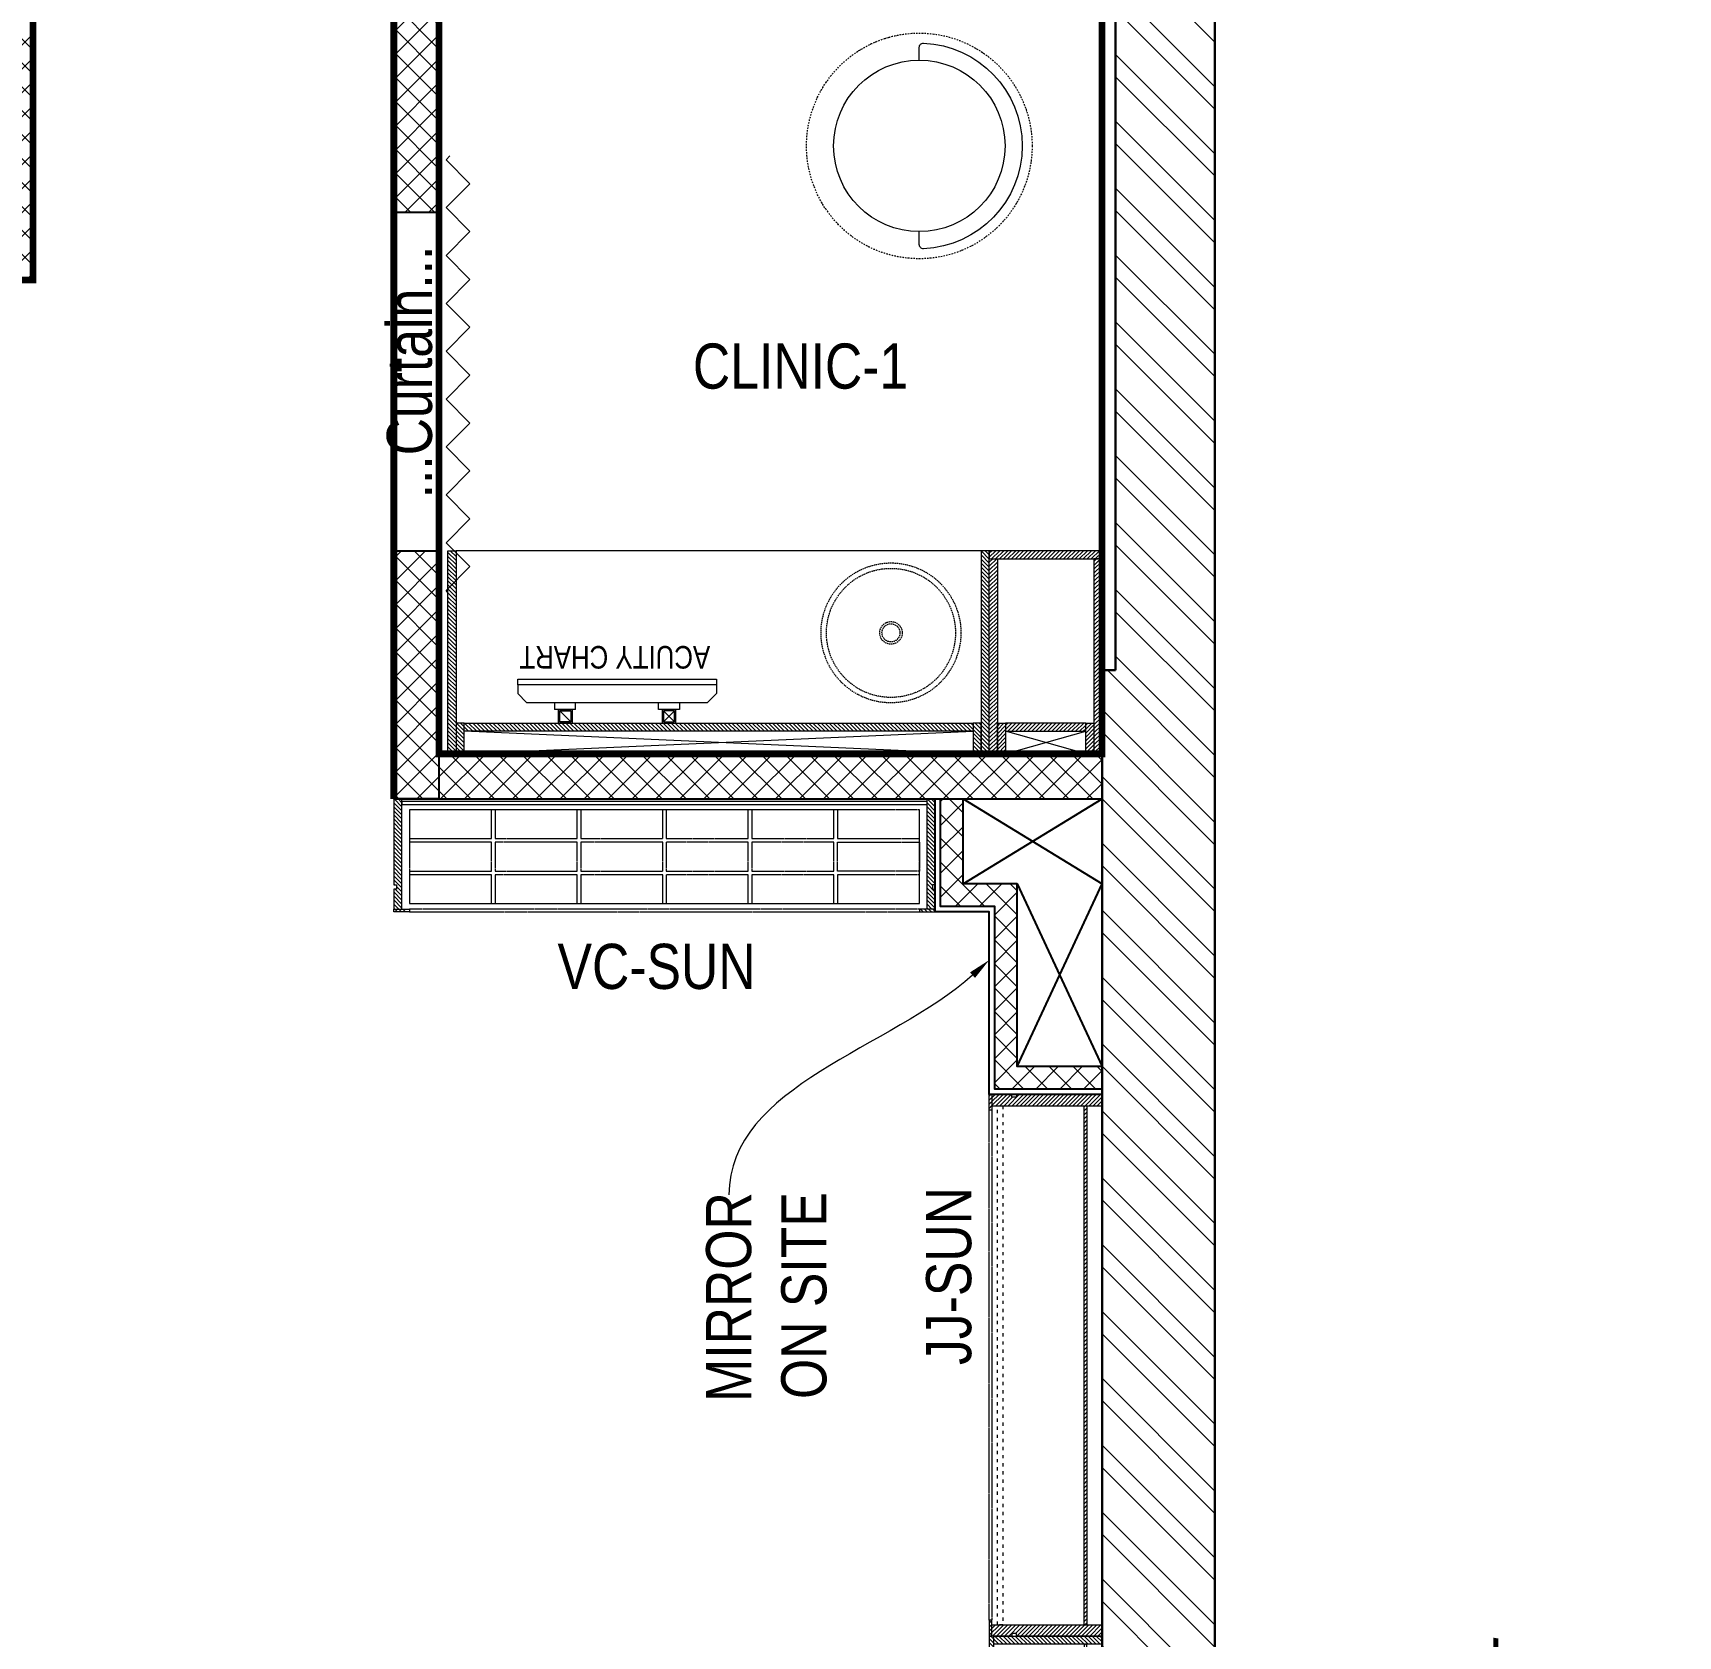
# Model space of a CAD drawing. Header units: millimetres. Extents: x -4703 to 3915, y -898839 to -884084.
# Drawn here: x 268 to 3915, y -890289 to -886737 of the extents above; entities that cross this region are included whole.
import ezdxf
from ezdxf import colors
from ezdxf.entities.mleader import LeaderData, LeaderLine
from ezdxf.math import Vec2, Vec3

# ---------------------------------------------------------------- set-up
doc = ezdxf.new("R2010")
doc.units = ezdxf.units.MM
doc.header["$LTSCALE"] = 12
doc.header["$MEASUREMENT"] = 0
for name, pattern in [('a_p6_plan_L18$0$HIDDEN', [0.375, 0.25, -0.125]), ('ACAD_ISO03W100', [30, 12, -18]), ('DASHDOT2', [0.5, 0.25, -0.125, 0, -0.125])]:
    doc.linetypes.add(name, pattern=pattern)
doc.layers.get('0').update_dxf_attribs({"lineweight": 25})
for name, color, linetype, lineweight in [('A-SHUTTER', 5, 'Continuous', 18), ('A-WALL', 1, 'Continuous', 30), ('A-WALL HATCH', 251, 'Continuous', 5), ('F-FIRE EXTINGUISHER', 1, 'Continuous', 25), ('LK-CURTAIN', 144, 'Continuous', 9), ('LK-EQPMT', 3, 'Continuous', 18), ('LK-FF&E FLOOR', 1, 'Continuous', 9), ('LK-FF&E WALL', 1, 'Continuous', 9), ('LK-FURNITURE', 13, 'Continuous', 9), ('LK-IT', 3, 'Continuous', 18), ('LK-PART-HATCH', 8, 'Continuous', 5), ('LK-PARTITION', 21, 'Continuous', 25), ('LK-PELMET', 5, 'a_p6_plan_L18$0$HIDDEN', 9), ('LK-ROOM TAG', 7, 'Continuous', 25), ('LK-TEXT', 31, 'Continuous', 5), ('LK-TILES FINISH', 251, 'Continuous', 5), ('LN-ELEVATION-1', 81, 'Continuous', 13), ('LN-ELEVATION-2', 103, 'Continuous', 20), ('LN-ELEVATION-3', 125, 'a_p6_plan_L18$0$HIDDEN', 18), ('LN-ELEVATION-4', 145, 'Continuous', 13), ('LN-ELEVATION-5', 167, 'Continuous', 5), ('LN-HATCH', 251, 'Continuous', 0), ('PLANO-BOUNDARY', 252, 'Continuous', 5), ('PLANO-CARPET', 3, 'Continuous', 18), ('PLANO-TXT', 252, 'Continuous', 5)]:
    doc.layers.add(name, color=color, linetype=linetype, lineweight=lineweight)
doc.layers.add('LK-FLUTED FINISH', color=20, linetype='Continuous', lineweight=30, true_color=0xff5e29)
doc.layers.add('LK-MIRROR', color=133, linetype='Continuous', lineweight=13, true_color=0x44c9e4)
doc.layers.add('PLANO-TRADE AREA', color=7, linetype='Continuous')
doc.styles.add('LK TXT STD 100', font='Arial Narrow.ttf', dxfattribs={"height": 100})
doc.styles.get("Standard").update_dxf_attribs({"font": 'Arial Narrow.ttf'})
pattern_1 = [(45, (7858054.0837, 3504049.203), (-4.4901280605, 4.4901280605), [])]
pattern_2 = [(45, (3990327.2935, 1709214.6916), (-4.4901280605, 4.4901280605), [])]

# ---------------------------------------------------------------- blocks, each defined once
blk = doc.blocks.new('existignn csk')
at = {"layer": 'A-WALL HATCH'}
h = blk.add_hatch(dxfattribs=at)
h.set_pattern_fill('ANSI32', color=256, scale=11, angle=180)
h.set_pattern_definition([(225, (-896977.96, -931837.92), (74.087113, -74.087113), []), (225, (-897027.35, -931837.92), (74.087113, -74.087113), [])])
h.paths.add_polyline_path([(42316.3, -894928), (42316.3, -888548), (42066.3, -888548), (42066.3, -894708), (38251.3, -894708), (38251.3, -894678), (29511.3, -894678), (29511.3, -894928)])
h.paths.add_polyline_path([(41416.3, -888378), (41416.3, -888128), (38251.3, -888128), (38251.3, -888378)])
h.paths.add_polyline_path([(37461.3, -888328), (37461.3, -888128), (34221.3, -888128), (34221.3, -888328)])
h.paths.add_polyline_path([(33416.3, -888328), (33416.3, -888128), (30406.3, -888128), (30406.3, -888328)])
at = {"layer": 'A-WALL'}
for p, q in [((38251.3, -894678), (29511.3, -894678)), ((38251.3, -894678), (38251.3, -894708)), ((38251.3, -894708), (42066.3, -894708)), ((42316.3, -894928), (29511.3, -894928))]:
    blk.add_line(p, q, dxfattribs=at)
blk = doc.blocks.new('VC HD 1200')
at = {"layer": 'LN-HATCH', "ltscale": 0.5}
h = blk.add_hatch(dxfattribs=at)
h.set_pattern_fill('ANSI31', color=256, scale=2)
h.set_pattern_definition([(45, (3760859.753, 1795248.936), (-4.490128061, 4.490128061), [])])
h.paths.add_polyline_path([(-1200, 250), (-1200, 60), (-1194, 60), (-1194, 50), (-1200, 50), (-1200, 6), (-1182, 6), (-1182, 250)])
h = blk.add_hatch(dxfattribs=at)
h.set_pattern_fill('ANSI31', color=256, scale=2)
h.set_pattern_definition(pattern_1)
h.paths.add_polyline_path([(0, 250), (0, 60), (-6, 60), (-6, 50), (0, 50), (0, 6), (-18, 6), (-18, 250)])
h = blk.add_hatch(dxfattribs=at)
h.set_pattern_fill('ANSI31', color=256, scale=2)
h.set_pattern_definition([(45, (7858047.0837, 3504049.203), (-4.4901280605, 4.4901280605), [])])
h.paths.add_polyline_path([(-1165, 6), (-1165, 0), (-1200, 0), (-1200, 6)])
h = blk.add_hatch(dxfattribs=at)
h.set_pattern_fill('ANSI31', color=256, scale=2)
h.set_pattern_definition(pattern_1)
h.paths.add_polyline_path([(-28, 6), (-28, 0), (0, 0), (0, 6)])
at = {"layer": 'LN-ELEVATION-1', "ltscale": 0.5}
for points in [[(-1200, 250), (-1200, 60), (-1194, 60), (-1194, 50), (-1200, 50), (-1200, 6), (-1182, 6), (-1182, 250)], [(-18, 238), (-1182, 238), (-1182, 244), (-18, 244)], [(0, 250), (0, 60), (-6, 60), (-6, 50), (0, 50), (0, 6), (-18, 6), (-18, 250)], [(-1165, 6), (-1165, 0), (-1200, 0), (-1200, 6)], [(-35, 6), (-35, 0), (0, 0), (0, 6)]]:
    blk.add_lwpolyline(points, close=True, dxfattribs=at)
at = {"layer": 'LN-ELEVATION-3', "ltscale": 0.5}
for p, q in [((-1182, 250), (-18, 250)), ((-1165, 6), (-35, 6)), ((-35, 0), (-1165, 0))]:
    blk.add_line(p, q, dxfattribs=at)
for points in [[(-1165, 226), (-35, 226), (-35, 18), (-1165, 18)], [(-1165, 226), (-983.3, 226), (-983.3, 162), (-1165, 162)], [(-975.3, 226), (-793.7, 226), (-793.7, 162), (-975.3, 162)], [(-785.7, 226), (-604, 226), (-604, 162), (-785.7, 162)], [(-596, 226), (-414.3, 226), (-414.3, 162), (-596, 162)], [(-406.3, 226), (-224.7, 226), (-224.7, 162), (-406.3, 162)], [(-216.7, 226), (-35, 226), (-35, 162), (-216.7, 162)], [(-1165, 90), (-983.3, 90), (-983.3, 154), (-1165, 154)], [(-975.3, 154), (-793.7, 154), (-793.7, 90), (-975.3, 90)], [(-785.7, 154), (-604, 154), (-604, 90), (-785.7, 90)], [(-596, 154), (-414.3, 154), (-414.3, 90), (-596, 90)], [(-406.3, 154), (-224.7, 154), (-224.7, 90), (-406.3, 90)], [(-216.7, 154), (-35, 154), (-35, 90), (-216.7, 90)], [(-1165, 82), (-983.3, 82), (-983.3, 18), (-1165, 18)], [(-975.3, 82), (-793.7, 82), (-793.7, 18), (-975.3, 18)], [(-785.7, 82), (-604, 82), (-604, 18), (-785.7, 18)], [(-596, 82), (-414.3, 82), (-414.3, 18), (-596, 18)], [(-406.3, 82), (-224.7, 82), (-224.7, 18), (-406.3, 18)], [(-216.7, 82), (-35, 82), (-35, 18), (-216.7, 18)]]:
    blk.add_lwpolyline(points, close=True, dxfattribs=at)
blk = doc.blocks.new('JJ SH 1200')
at = {"layer": 'LN-HATCH', "ltscale": 0.5}
h = blk.add_hatch(dxfattribs=at)
h.set_pattern_fill('ANSI31', color=256, scale=2)
h.set_pattern_definition([(45, (4097187.331, 1708800.267), (-4.4901280605, 4.4901280605), [])])
h.paths.add_polyline_path([(792.1, 220), (792.1, 30), (786.1, 30), (786.1, 20), (792.1, 20), (792.1, -24), (767.1, -24), (767.1, 220)])
h.paths.add_polyline_path([(-382.9, 180), (767.1, 180), (767.1, 186), (-382.9, 186)])
h.paths.add_polyline_path([(757.1, -24), (757.1, -30), (792.1, -30), (792.1, -24)])
h.paths.add_polyline_path([(-407.9, 220), (-407.9, 30), (-401.9, 30), (-401.9, 20), (-407.9, 20), (-407.9, -24), (-382.9, -24), (-382.9, 220)])
h.paths.add_polyline_path([(-372.9, -24), (-372.9, -30), (-407.9, -30), (-407.9, -24)])
at = {"layer": 'LN-ELEVATION-1', "ltscale": 0.5}
for points in [[(-407.9, 220), (-407.9, 30), (-401.9, 30), (-401.9, 20), (-407.9, 20), (-407.9, -24), (-382.9, -24), (-382.9, 220)], [(792.1, 220), (792.1, 30), (786.1, 30), (786.1, 20), (792.1, 20), (792.1, -24), (767.1, -24), (767.1, 220)], [(-382.9, 180), (767.1, 180), (767.1, 186), (-382.9, 186)], [(-372.9, -24), (-372.9, -30), (-407.9, -30), (-407.9, -24)], [(757.1, -24), (757.1, -30), (792.1, -30), (792.1, -24)]]:
    blk.add_lwpolyline(points, close=True, dxfattribs=at)
at = {"layer": 'LN-ELEVATION-3', "ltscale": 0.5}
for p, q in [((767.1, 220), (-382.9, 220)), ((757.1, -24), (-372.9, -24)), ((-372.9, -30), (757.1, -30))]:
    blk.add_line(p, q, dxfattribs=at)
at = {"layer": 'LN-ELEVATION-4', "linetype": 'ACAD_ISO03W100', "ltscale": 0.05}
blk.add_lwpolyline([(767.1, 0), (-382.9, 0), (-382.9, -12), (767.1, -12)], close=True, dxfattribs=at)
blk = doc.blocks.new('CLENS 600')
at = {"layer": 'LN-HATCH', "ltscale": 0.5}
h = blk.add_hatch(dxfattribs=at)
h.set_pattern_fill('ANSI31', color=256, scale=2)
h.set_pattern_definition(pattern_2)
h.paths.add_polyline_path([(-600, 0), (-582, 0), (-582, -240), (-600, -240)])
h = blk.add_hatch(dxfattribs=at)
h.set_pattern_fill('ANSI31', color=256, scale=2)
h.set_pattern_definition([(45, (3975657.573, 1709214.6916), (-4.490128061, 4.490128061), [])])
h.paths.add_polyline_path([(-18, 0), (0, 0), (0, -240), (-18, -240)])
h = blk.add_hatch(dxfattribs=at)
h.set_pattern_fill('ANSI31', color=256, scale=2)
h.set_pattern_definition([(45, (3990252.2935, 1709214.6916), (-4.4901280605, 4.4901280605), [])])
h.paths.add_polyline_path([(-582, -40), (-18, -40), (-18, -34), (-582, -34)])
h = blk.add_hatch(dxfattribs=at)
h.set_pattern_fill('ANSI31', color=256, scale=2)
h.set_pattern_definition(pattern_2)
h.paths.add_polyline_path([(-600, -250), (-565, -250), (-565, -240), (-600, -240)])
h = blk.add_hatch(dxfattribs=at)
h.set_pattern_fill('ANSI31', color=256, scale=2)
h.set_pattern_definition([(45, (3990177.2935, 1709214.6916), (-4.4901280605, 4.4901280605), [])])
h.paths.add_polyline_path([(-35, -250), (0, -250), (0, -240), (-35, -240)])
at = {"layer": 'LN-ELEVATION-1', "ltscale": 0.5}
for points in [[(-600, 0), (-582, 0), (-582, -240), (-600, -240)], [(-18, 0), (0, 0), (0, -240), (-18, -240)], [(-582, -40), (-18, -40), (-18, -34), (-582, -34)], [(-600, -250), (-565, -250), (-565, -240), (-600, -240)], [(-35, -250), (0, -250), (0, -240), (-35, -240)]]:
    blk.add_lwpolyline(points, close=True, dxfattribs=at)
at = {"layer": 'LN-ELEVATION-4'}
blk.add_line((-18, 0), (-582, 0), dxfattribs=at)
at = {"layer": 'LN-ELEVATION-5', "linetype": 'ACAD_ISO03W100', "ltscale": 0.02}
for p, q in [((-35, -240), (-565, -240)), ((-565, -250), (-35, -250))]:
    blk.add_line(p, q, dxfattribs=at)
blk = doc.blocks.new('dsg')
at = {"color": 0, "linetype": 'ByBlock', "lineweight": -2}
for radius in [155, 143, 25, 20]:
    blk.add_circle((11491.5, -171102.6), radius, dxfattribs=at)
blk = doc.blocks.new('CLINIC - CABINET SINK')
at = {"layer": 'LN-HATCH', "ltscale": 0.5}
h = blk.add_hatch(dxfattribs=at)
h.set_pattern_fill('ANSI31', color=256, scale=2)
h.set_pattern_definition([(45, (4052861.5004, 1708016.356), (-4.4901280605, 4.4901280605), [])])
h.paths.add_polyline_path([(-563.4, 157), (564.6, 157), (564.6, 175), (-563.4, 175)])
h.paths.add_polyline_path([(582.6, 225), (600.6, 225), (600.6, -225), (582.6, -225)])
h.paths.add_polyline_path([(564.6, 225), (582.6, 225), (582.6, 157), (564.6, 157)])
h.paths.add_polyline_path([(-581.4, 225), (-599.4, 225), (-599.4, -225), (-581.4, -225)])
h.paths.add_polyline_path([(-581.4, 225), (-563.4, 225), (-563.4, 157), (-581.4, 157)])
at = {"layer": 'LN-ELEVATION-1', "ltscale": 0.5}
for points in [[(-581.4, 225), (-599.4, 225), (-599.4, -225), (-581.4, -225)], [(-581.4, 225), (-563.4, 225), (-563.4, 157), (-581.4, 157)], [(564.6, 225), (582.6, 225), (582.6, 157), (564.6, 157)], [(582.6, 225), (600.6, 225), (600.6, -225), (582.6, -225)], [(-563.4, 157), (564.6, 157), (564.6, 175), (-563.4, 175)]]:
    blk.add_lwpolyline(points, close=True, dxfattribs=at)
at = {"layer": 'LN-ELEVATION-2', "ltscale": 0.5}
blk.add_line((582.6, -225), (-581.4, -225), dxfattribs=at)
at = {"layer": 'LN-HATCH', "ltscale": 0.5}
for p, q in [((564.6, 225), (-563.4, 175)), ((-563.4, 225), (564.6, 175))]:
    blk.add_line(p, q, dxfattribs=at)
at = {"layer": 'LN-ELEVATION-3', "xscale": -1, "rotation": 41.1558274151866}
blk.add_blockref('dsg', (-103569.3, 136346.7), dxfattribs=at)
blk = doc.blocks.new('CLINIC SCREEN')
at = {"layer": 'LK-EQPMT'}
for p, q in [((-103.1, 42.9), (-127.4, 18.6)), ((-127.4, 42.9), (-103.1, 18.6)), ((102.7, 42.9), (127, 18.6))]:
    blk.add_line(p, q, dxfattribs=at)
at = {"layer": 'LK-EQPMT', "ltscale": 12}
for p, q in [((-220, -19.4), (-200.6, 0)), ((200.6, 0), (-200.6, 0)), ((-138.5, 0), (-138.5, 15.5)), ((-138.5, 15.5), (-92, 15.5)), ((-92, 15.5), (-92, 0)), ((92, 15.5), (92, 0)), ((92, 15.5), (138.5, 15.5)), ((138.5, 0), (138.5, 15.5)), ((220, -19.4), (200.6, 0)), ((-220, -38.8), (-220, -19.4)), ((220, -38.8), (220, -19.4))]:
    blk.add_line(p, q, dxfattribs=at)
at = {"layer": 'LK-EQPMT'}
for points in [[(-130.4, 15.5), (-100.1, 15.5), (-100.1, 45.9), (-130.4, 45.9)], [(-127.4, 18.6), (-103.1, 18.6), (-103.1, 42.9), (-127.4, 42.9)], [(130, 15.5), (99.7, 15.5), (99.7, 45.9), (130, 45.9)], [(127, 18.6), (102.7, 18.6), (102.7, 42.9), (127, 42.9)]]:
    blk.add_lwpolyline(points, close=True, dxfattribs=at)
at = {"layer": 'LK-EQPMT', "ltscale": 12}
blk.add_lwpolyline([(-220, -51.7), (-220, -38.8), (220, -38.8), (220, -51.7)], close=True, dxfattribs=at)
at = {"layer": 'LK-EQPMT', "color": 0, "ltscale": 2, "insert": (5.2, -100.4), "char_height": 50, "attachment_point": 5}
blk.add_mtext_dynamic_manual_height_columns('ACUITY CHART', width=466.48, gutter_width=12.5, heights=[0], dxfattribs=at)
blk = doc.blocks.new('CLINIC - MOP CLOSET')
at = {"layer": 'LN-ELEVATION-1', "ltscale": 0.5}
for p, q in [((-106.4, 216), (-124.4, 216)), ((-124.4, 216), (-124.4, -216)), ((-106.4, 216), (-88.4, 216)), ((-106.4, 148), (-106.4, 216)), ((-106.4, -216), (-106.4, 216)), ((-88.4, 216), (-88.4, 148)), ((89.6, 216), (107.6, 216)), ((89.6, 148), (89.6, 216)), ((107.6, 216), (107.6, 148)), ((107.6, 216), (125.6, 216)), ((107.6, -216), (107.6, 216)), ((125.6, 216), (125.6, -216)), ((-88.4, 148), (-106.4, 148)), ((89.6, 166), (-88.4, 166)), ((-88.4, 166), (-88.4, 148)), ((-88.4, 148), (89.6, 148)), ((89.6, 148), (89.6, 166)), ((107.6, 148), (89.6, 148)), ((-124.4, -216), (-106.4, -216)), ((-115.4, -216), (-124.4, -225)), ((125.6, -216), (-115.4, -216)), ((125.6, -216), (107.6, -216)), ((125.6, -234), (125.6, -216)), ((-124.4, -225), (-124.4, -234)), ((-124.4, -234), (125.6, -234))]:
    blk.add_line(p, q, dxfattribs=at)
at = {"layer": 'LN-HATCH', "linetype": 'Continuous', "ltscale": 0.5}
for p, q in [((-124.4, 213.5), (-121.8, 216)), ((-124.4, 204.6), (-113, 216)), ((-124.4, 195.8), (-106.4, 213.8)), ((-124.4, 186.9), (-106.4, 204.9)), ((-124.4, 178.1), (-106.4, 196.1)), ((-124.4, 169.3), (-106.4, 187.3)), ((-106.4, 213.8), (-104.1, 216)), ((-106.4, 204.9), (-95.3, 216)), ((-106.4, 196.1), (-88.4, 214.1)), ((-106.4, 187.3), (-88.4, 205.3)), ((-106.4, 178.4), (-88.4, 196.4)), ((-106.4, 169.6), (-88.4, 187.6)), ((89.6, 215.3), (90.3, 216)), ((89.6, 206.5), (99.1, 216)), ((89.6, 197.7), (107.6, 215.7)), ((89.6, 188.8), (107.6, 206.8)), ((89.6, 180), (107.6, 198)), ((89.6, 171.1), (107.6, 189.1)), ((107.6, 215.7), (108, 216)), ((107.6, 206.8), (116.8, 216)), ((107.6, 198), (125.6, 216)), ((107.6, 189.1), (125.6, 207.1)), ((107.6, 180.3), (125.6, 198.3)), ((107.6, 171.5), (125.6, 189.5)), ((-124.4, 160.4), (-106.4, 178.4)), ((-124.4, 151.6), (-106.4, 169.6)), ((-124.4, 142.8), (-106.4, 160.8)), ((-124.4, 133.9), (-106.4, 151.9)), ((-106.4, 160.8), (-88.4, 178.8)), ((-106.4, 151.9), (-88.4, 169.9)), ((-101.4, 148), (-88.4, 161.1)), ((-92.6, 148), (-88.4, 152.2)), ((-88.4, 161.1), (-83.4, 166)), ((-88.4, 152.2), (-74.6, 166)), ((-83.8, 148), (-65.8, 166)), ((-74.9, 148), (-56.9, 166)), ((-66.1, 148), (-48.1, 166)), ((-57.2, 148), (-39.2, 166)), ((-48.4, 148), (-30.4, 166)), ((-39.6, 148), (-21.6, 166)), ((-30.7, 148), (-12.7, 166)), ((-21.9, 148), (-3.9, 166)), ((-13, 148), (5, 166)), ((-4.2, 148), (13.8, 166)), ((4.6, 148), (22.6, 166)), ((13.5, 148), (31.5, 166)), ((22.3, 148), (40.3, 166)), ((31.1, 148), (49.1, 166)), ((40, 148), (58, 166)), ((48.8, 148), (66.8, 166)), ((57.7, 148), (75.7, 166)), ((66.5, 148), (84.5, 166)), ((75.3, 148), (89.6, 162.3)), ((84.2, 148), (89.6, 153.5)), ((89.6, 162.3), (107.6, 180.3)), ((89.6, 153.5), (107.6, 171.5)), ((93, 148), (107.6, 162.6)), ((101.9, 148), (107.6, 153.8)), ((107.6, 162.6), (125.6, 180.6)), ((107.6, 153.8), (125.6, 171.8)), ((107.6, 144.9), (125.6, 162.9)), ((107.6, 136.1), (125.6, 154.1)), ((-124.4, 125.1), (-106.4, 143.1)), ((-124.4, 116.2), (-106.4, 134.2)), ((-124.4, 107.4), (-106.4, 125.4)), ((-124.4, 98.6), (-106.4, 116.6)), ((107.6, 127.3), (125.6, 145.3)), ((107.6, 118.4), (125.6, 136.4)), ((107.6, 109.6), (125.6, 127.6)), ((107.6, 100.7), (125.6, 118.7)), ((107.6, 91.9), (125.6, 109.9)), ((-124.4, 89.7), (-106.4, 107.7)), ((-124.4, 80.9), (-106.4, 98.9)), ((-124.4, 72), (-106.4, 90)), ((-124.4, 63.2), (-106.4, 81.2)), ((107.6, 83.1), (125.6, 101.1)), ((107.6, 74.2), (125.6, 92.2)), ((107.6, 65.4), (125.6, 83.4)), ((107.6, 56.6), (125.6, 74.6)), ((-124.4, 54.4), (-106.4, 72.4)), ((-124.4, 45.5), (-106.4, 63.5)), ((-124.4, 36.7), (-106.4, 54.7)), ((-124.4, 27.8), (-106.4, 45.8)), ((-124.4, 19), (-106.4, 37)), ((107.6, 47.7), (125.6, 65.7)), ((107.6, 38.9), (125.6, 56.9)), ((107.6, 30), (125.6, 48)), ((107.6, 21.2), (125.6, 39.2)), ((-124.4, 10.2), (-106.4, 28.2)), ((-124.4, 1.3), (-106.4, 19.3)), ((-124.4, -7.5), (-106.4, 10.5)), ((-124.4, -16.3), (-106.4, 1.7)), ((107.6, 12.4), (125.6, 30.4)), ((107.6, 3.5), (125.6, 21.5)), ((107.6, -5.3), (125.6, 12.7)), ((107.6, -14.2), (125.6, 3.8)), ((-124.4, -25.2), (-106.4, -7.2)), ((-124.4, -34), (-106.4, -16)), ((-124.4, -42.9), (-106.4, -24.9)), ((-124.4, -51.7), (-106.4, -33.7)), ((107.6, -23), (125.6, -5)), ((107.6, -31.8), (125.6, -13.8)), ((107.6, -40.7), (125.6, -22.7)), ((107.6, -49.5), (125.6, -31.5)), ((-124.4, -60.5), (-106.4, -42.5)), ((-124.4, -69.4), (-106.4, -51.4)), ((-124.4, -78.2), (-106.4, -60.2)), ((-124.4, -87.1), (-106.4, -69.1)), ((107.6, -58.4), (125.6, -40.4)), ((107.6, -67.2), (125.6, -49.2)), ((107.6, -76), (125.6, -58)), ((107.6, -84.9), (125.6, -66.9)), ((-124.4, -95.9), (-106.4, -77.9)), ((-124.4, -104.7), (-106.4, -86.7)), ((-124.4, -113.6), (-106.4, -95.6)), ((-124.4, -122.4), (-106.4, -104.4)), ((107.6, -93.7), (125.6, -75.7)), ((107.6, -102.5), (125.6, -84.5)), ((107.6, -111.4), (125.6, -93.4)), ((107.6, -120.2), (125.6, -102.2)), ((-124.4, -131.3), (-106.4, -113.3)), ((-124.4, -140.1), (-106.4, -122.1)), ((-124.4, -148.9), (-106.4, -130.9)), ((-124.4, -157.8), (-106.4, -139.8)), ((107.6, -129.1), (125.6, -111.1)), ((107.6, -137.9), (125.6, -119.9)), ((107.6, -146.7), (125.6, -128.7)), ((107.6, -155.6), (125.6, -137.6)), ((-124.4, -166.6), (-106.4, -148.6)), ((-124.4, -175.4), (-106.4, -157.4)), ((-124.4, -184.3), (-106.4, -166.3)), ((-124.4, -193.1), (-106.4, -175.1)), ((107.6, -164.4), (125.6, -146.4)), ((107.6, -173.3), (125.6, -155.3)), ((107.6, -182.1), (125.6, -164.1)), ((107.6, -190.9), (125.6, -172.9)), ((107.6, -199.8), (125.6, -181.8)), ((-124.4, -202), (-106.4, -184)), ((-124.4, -210.8), (-106.4, -192.8)), ((-124.4, -231.1), (-109.3, -216)), ((-120.7, -216), (-106.4, -201.6)), ((-118.5, -234), (-100.5, -216)), ((-111.9, -216), (-106.4, -210.5)), ((-109.6, -234), (-91.6, -216)), ((-100.8, -234), (-82.8, -216)), ((-91.9, -234), (-73.9, -216)), ((-83.1, -234), (-65.1, -216)), ((-74.3, -234), (-56.3, -216)), ((-65.4, -234), (-47.4, -216)), ((-56.6, -234), (-38.6, -216)), ((-47.8, -234), (-29.8, -216)), ((-38.9, -234), (-20.9, -216)), ((-30.1, -234), (-12.1, -216)), ((-21.2, -234), (-3.2, -216)), ((-12.4, -234), (5.6, -216)), ((-3.6, -234), (14.4, -216)), ((5.3, -234), (23.3, -216)), ((14.1, -234), (32.1, -216)), ((23, -234), (41, -216)), ((31.8, -234), (49.8, -216)), ((40.6, -234), (58.6, -216)), ((49.5, -234), (67.5, -216)), ((58.3, -234), (76.3, -216)), ((67.1, -234), (85.1, -216)), ((76, -234), (94, -216)), ((84.8, -234), (102.8, -216)), ((93.7, -234), (111.7, -216)), ((102.5, -234), (120.5, -216)), ((107.6, -208.6), (125.6, -190.6)), ((109.1, -216), (125.6, -199.5)), ((117.9, -216), (125.6, -208.3)), ((111.3, -234), (125.6, -219.7)), ((120.2, -234), (125.6, -228.5))]:
    blk.add_line(p, q, dxfattribs=at)
at = {"layer": 'LN-HATCH', "ltscale": 0.5}
for p, q in [((89.6, 216), (-88.4, 166)), ((-88.4, 216), (89.6, 166))]:
    blk.add_line(p, q, dxfattribs=at)
blk = doc.blocks.new('DOCTOR STOOL')
at = {"layer": 'LN-ELEVATION-1', "ltscale": 100}
blk.add_lwpolyline([(228, 37.8), (228, 9.1, -0.426474), (218.5, 0, -0.959166), (218.5, 455.6, -0.426474), (228, 446.5), (228, 417.8)], format="xyb", dxfattribs=at)
at = {"layer": 'LN-ELEVATION-1', "linetype": 'DASHDOT2'}
blk.add_circle((228, 227.8), 250, dxfattribs=at)
at = {"layer": 'LN-ELEVATION-1', "ltscale": 100}
blk.add_circle((228, 227.8), 190, dxfattribs=at)
blk = doc.blocks.new('A$C989cf251')
at = {"layer": 'LK-PART-HATCH', "ltscale": 0.001}
h = blk.add_hatch(dxfattribs=at)
h.set_pattern_fill('ANSI37', color=256, scale=300)
h.set_pattern_definition([(45, (-30406.333, 894708), (-26.5165043, 26.5165043), []), (135, (-30406.333, 894708), (-26.5165043, -26.5165043), [])])
h.paths.add_polyline_path([(298, 6380), (248, 6380), (248, 6272), (0, 6272), (0, 6222), (298, 6222)])
h.paths.add_polyline_path([(4073, 6380), (4023, 6380), (4023, 6192), (3072, 6192), (3072, 6210), (3022, 6210), (3022, 6142), (4073, 6142)])
h.paths.add_polyline_path([(6847, 6380), (6797, 6380), (6797, 6142), (7833, 6142), (7833, 6170), (7055, 6170), (7055, 6192), (6847, 6192)])
h.paths.add_polyline_path([(8810, 6330), (8710, 6330), (8710, 4660), (8810, 4660)])
h.paths.add_polyline_path([(9260, 3860), (8810, 3860), (8810, 3760), (9260, 3760)])
h.paths.add_polyline_path([(8810, 3910), (8710, 3910), (8710, 2400), (8810, 2400)])
h.paths.add_polyline_path([(10110, 4510), (10010, 4510), (10010, 3760), (10110, 3760)])
h.paths.add_polyline_path([(9260, 2500), (8810, 2500), (8810, 2400), (9260, 2400)])
h.paths.add_polyline_path([(11660, 2500), (10060, 2500), (10060, 2400), (11660, 2400)])
h.paths.add_polyline_path([(10060, 1600), (8860, 1600), (8860, 1500), (10060, 1500)])
h.paths.add_polyline_path([(10160, 1600), (10060, 1600), (10060, 1500), (10060, 0), (10160, 0)])
h.paths.add_polyline_path([(7660, 1500), (7560, 1500), (7560, 30), (7660, 30)])
h.paths.add_polyline_path([(8110, 1600), (7560, 1600), (7560, 1500), (7660, 1500), (8110, 1500)])
h.paths.add_polyline_path([(7560, 388), (7322, 388), (7322, 268), (6917, 268), (6917, 30), (6967, 30), (6967, 218), (7372, 218), (7372, 338), (7560, 338)])
at = {"layer": 'LK-PARTITION'}
for points in [[(8110, 1500), (7560, 1500), (7560, 1600), (8110, 1600)], [(10060, 1600), (8860, 1600), (8860, 1500), (10060, 1500)], [(7660, 1500), (7560, 1500), (7560, 30), (7660, 30)], [(6905, 280), (7310, 280), (7310, 400), (7560, 400), (7560, 30), (6905, 30)]]:
    blk.add_lwpolyline(points, close=True, dxfattribs=at)
for points in [[(6917, 30), (6917, 268), (7322, 268), (7322, 388), (7560, 388)], [(6967, 30), (6967, 218), (7372, 218), (7372, 338), (7560, 338)]]:
    blk.add_lwpolyline(points, dxfattribs=at)
at = {"layer": 'LK-PARTITION', "linetype": 'ACAD_ISO03W100', "ltscale": 10}
for points in [[(7372, 338), (7560, 30)], [(7560, 338), (7372.2, 30)], [(6967, 218), (7372.2, 30)], [(7372, 218), (6967, 30)]]:
    blk.add_lwpolyline(points, dxfattribs=at)
at = {"layer": 'LK-PELMET', "ltscale": 15}
blk.add_lwpolyline([(8110, 1600), (8860, 1600), (8860, 1500), (8110, 1500)], close=True, dxfattribs=at)

msp = doc.modelspace()

# ---------------------------------------------------------------- hatches: boundary and pattern name
at = {"layer": 'LK-CURTAIN'}
h = msp.add_hatch(dxfattribs=at)
h.set_pattern_fill('ZIGZAG', color=256, scale=600, angle=765)
h.set_pattern_definition([(45, (-22893.274, -798346.73), (6e-13, 106.06602), [75, -75]), (135, (-22840.24, -798293.7), (-106.06602, 6e-13), [75, -75])])
edge = h.paths.add_edge_path()
edge.add_line((1261.1, -887013.3), (1264.4, -887974.9))
edge.add_line((1264.4, -887974.9), (1173.7, -887975.8))
edge.add_line((1173.7, -887967.1), (1173.6, -887009.3))
edge.add_line((1173.6, -887009.3), (1263.4, -887009.3))

# ---------------------------------------------------------------- linework, layer by layer
at = {"layer": 'LK-FLUTED FINISH', "linetype": 'ACAD_ISO03W100', "ltscale": 0.05, "const_width": 15}
msp.add_lwpolyline([(1068, -887884.2), (1068, -885934.2), (1068, -885934.2), (268, -885934.2), (268, -887284.2), (-3662, -887284.2)], dxfattribs=at)
at = {"layer": 'LK-MIRROR', "linetype": 'ACAD_ISO03W100', "ltscale": 0.05, "const_width": 15}
msp.add_lwpolyline([(1068, -887884.2), (1068, -888434.2)], dxfattribs=at)
at = {"layer": 'LK-TILES FINISH', "color": 212, "linetype": 'ACAD_ISO03W100', "ltscale": 0.05, "true_color": 0xde21d8, "const_width": 15}
msp.add_lwpolyline([(1168, -885934.2), (2638, -885934.2), (2638, -888334.2), (1168, -888334.2)], close=True, dxfattribs=at)
at = {"layer": 'PLANO-BOUNDARY', "ltscale": 50}
msp.add_lwpolyline([(-3712, -892179.2), (-3712, -888939.2), (-3502, -888939.2), (-3502, -888149.2), (-3662, -888149.2), (-3662, -885984.2), (-1842, -885984.2), (-1842, -885834.2), (-3662, -885834.2), (-3662, -884984.2), (-3492, -884984.2), (-3492, -884334.2), (-1992, -884334.2), (-1992, -885084.2), (-1842, -885084.2), (-1842, -884334.2), (2668, -884334.2), (2668, -888149.2), (2638, -888149.2), (2638, -896733.2)], dxfattribs=at)
at = {"layer": 'PLANO-CARPET', "ltscale": 50}
msp.add_lwpolyline([(-3712, -892179.2), (-3712, -888939.2), (-3502, -888939.2), (-3502, -888149.2), (-3662, -888149.2), (-3662, -885984.2), (-1842, -885984.2), (-1842, -885834.2), (-3662, -885834.2), (-3662, -884984.2), (-3492, -884984.2), (-3492, -884334.2), (-1992, -884334.2), (-1992, -885084.2), (-1842, -885084.2), (-1842, -884334.2), (2668, -884334.2), (2668, -888149.2), (2638, -888149.2), (2638, -896733.2)], dxfattribs=at)
at = {"layer": 'PLANO-TRADE AREA', "ltscale": 50}
msp.add_lwpolyline([(-3662, -887284.2), (268, -887284.2), (268, -885934.2), (1068, -885934.2), (1068, -888434.2), (2638, -888434.2), (2638, -896733.2), (-3542, -896733.2), (-3542, -895994.2), (-3712, -895994.2), (-3712, -892984.2), (-3542, -892984.2), (-3542, -892179.2), (-3712, -892179.2), (-3712, -888939.2), (-3502, -888939.2), (-3502, -888149.2), (-3662, -888149.2)], close=True, dxfattribs=at)

# ---------------------------------------------------------------- block references
at = {"rotation": 90}
msp.add_blockref('existignn csk', (-892040, -926400.5), dxfattribs=at)
at = {"layer": 'A-SHUTTER', "rotation": 90}
msp.add_blockref('A$C989cf251', (2668, -895994.2), dxfattribs=at)
at = {"layer": 'LK-FF&E FLOOR', "xscale": -1, "rotation": 180}
msp.add_blockref('CLINIC - CABINET SINK', (1787.4, -888109.2), dxfattribs=at)
at = {"layer": 'LK-FF&E FLOOR', "rotation": 180}
msp.add_blockref('CLINIC - MOP CLOSET', (2513.6, -888118.2), dxfattribs=at)
at = {"layer": 'LK-FF&E WALL', "xscale": -1}
msp.add_blockref('VC HD 1200', (1068, -888684.2), dxfattribs=at)
at = {"layer": 'LK-FF&E WALL', "xscale": -1, "rotation": 270}
msp.add_blockref('JJ SH 1200', (2418, -889881.2), dxfattribs=at)
at = {"layer": 'LK-FF&E WALL', "rotation": 270}
msp.add_blockref('CLENS 600', (2638, -890889.2), dxfattribs=at)
at = {"layer": 'LK-FURNITURE', "rotation": 180}
msp.add_blockref('DOCTOR STOOL', (2460.9, -886759.4), dxfattribs=at)
at = {"layer": 'LK-IT', "rotation": 180}
msp.add_blockref('CLINIC SCREEN', (1563, -888220.3), dxfattribs=at)

# ---------------------------------------------------------------- texts
at = {"layer": 'LK-CURTAIN', "insert": (1154, -887762.3), "char_height": 100, "attachment_point": 7, "rotation": 90, "style": 'LK TXT STD 100'}
msp.add_mtext_dynamic_manual_height_columns('\\pi-6.07108;...Curtain...', width=527.831, gutter_width=1, heights=[0], dxfattribs=at)
at = {"layer": 'LK-ROOM TAG', "color": 5, "linetype": 'Continuous', "ltscale": 3, "insert": (1731, -887425), "char_height": 100, "width": 1513.5, "attachment_point": 1, "style": 'LK TXT STD 100'}
msp.add_mtext('CLINIC-1', dxfattribs=at)
at = {"layer": 'PLANO-TXT', "ltscale": 50, "insert": (1431, -888755.2), "char_height": 100, "width": 4557.965, "attachment_point": 1, "style": 'LK TXT STD 100'}
msp.add_mtext('VC-SUN', dxfattribs=at)
at = {"layer": 'PLANO-TXT', "ltscale": 50, "insert": (2248, -889688.6), "char_height": 100, "width": 4557.965, "attachment_point": 1, "rotation": 90, "style": 'LK TXT STD 100'}
msp.add_mtext('JJ-SUN', dxfattribs=at)

# ---------------------------------------------------------------- leaders
at = {"layer": 'F-FIRE EXTINGUISHER'}
ml = msp.add_multileader_mtext('Standard', dxfattribs=at)
ml.set_content('{\\fArial Narrow|b0|i1|c0|p34;\\C240;2kg Fire extinguisher-\\PABC 2 on floor}', color=1, style='LK TXT STD 100')
ml.set_leader_properties(color=240, linetype='ByLayer', lineweight=-1)
ml.build(insert=Vec2(0, 0))
ml.multileader.update_dxf_attribs({"leader_type": 2, "dogleg_length": 0.36, "arrow_head_size": 80})
ctx = ml.context
ctx.base_point, ctx.char_height, ctx.arrow_head_size, ctx.landing_gap_size, ctx.plane_origin, ctx.plane_x_axis, ctx.plane_y_axis = Vec3(3500.5, -891391.7), 100, 80, 0.09, Vec3(-267.7, -901212.9), Vec3(0, 1), Vec3(-1, 0)
notes = []
notes.append((ctx, [(1, (1, 1, 0), (3500.5, -891392), (0, 1), 0.36, [(0, [(625.6, -891512.7)], 0, [])])]))
ctx.mtext.insert, ctx.mtext.text_direction, ctx.mtext.rotation, ctx.mtext.width, ctx.mtext.flow_direction = Vec3(3449.6, -891391.6), Vec3(0, 1), 1.570796, 1319.166, 5
at = {"layer": 'LK-TEXT', "color": 1, "linetype": 'Continuous', "ltscale": 3, "true_color": 0xf50000}
ml = msp.add_multileader_mtext('Standard', dxfattribs=at)
ml.set_content('\\pxqr,t3;{\\C0;MIRROR ON SITE}', color=1, style='LK TXT STD 100')
ml.set_leader_properties(color=256, linetype='ByLayer', lineweight=-1)
ml.build(insert=Vec2(0, 0))
ml.multileader.update_dxf_attribs({"leader_type": 2, "dogleg_length": 0.36, "arrow_head_size": 50})
ctx = ml.context
ctx.base_point, ctx.char_height, ctx.arrow_head_size, ctx.landing_gap_size, ctx.plane_origin, ctx.plane_x_axis, ctx.plane_y_axis = Vec3(1811, -889765.8), 100, 50, 0.09, Vec3(-197.3, -890913.1), Vec3(0, 1), Vec3(-1, 0)
notes.append((ctx, [(1, (1, 1, 0), (1811, -889310.9), (0, -1), 0.36, [(1, [(2388, -888791.1)], 0, [])])]))
ctx.mtext.insert, ctx.mtext.text_direction, ctx.mtext.rotation, ctx.mtext.width, ctx.mtext.flow_direction = Vec3(1760.2, -889765.7), Vec3(0, 1), 1.570796, 460.074, 5
for ctx, leaders in notes:
    for number, flags, end, landing, length, lines in leaders:
        leader = LeaderData()
        leader.index, (leader.has_last_leader_line, leader.has_dogleg_vector, leader.attachment_direction) = number, flags
        leader.last_leader_point, leader.dogleg_vector, leader.dogleg_length = Vec3(end), Vec3(landing), length
        for number, points, colour, breaks in lines:
            line = LeaderLine()
            line.index, line.vertices, line.color, line.breaks = number, Vec3.list(points), colors.encode_raw_color(colour), breaks
            leader.lines.append(line)
        ctx.leaders.append(leader)

doc.saveas('drawing.dxf')
